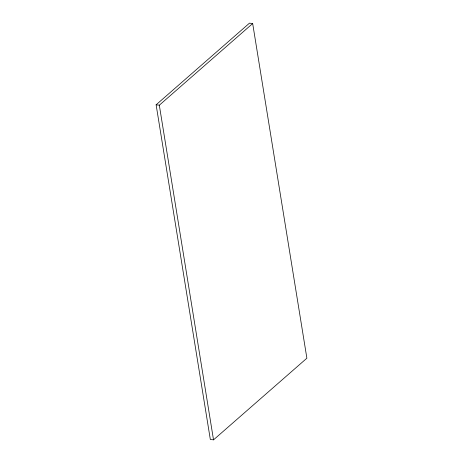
<?xml version="1.0" encoding="UTF-8"?>
<svg xmlns="http://www.w3.org/2000/svg" width="463" height="463" viewBox="0 0 463 463"><rect width="100%" height="100%" fill="white"/><g stroke="black" fill="none" stroke-linecap="round" stroke-linejoin="round"><path stroke-width="0.69" d="M156.118 104.8L249.482 23.15L252.676 23.538L306.882 358.2L213.518 439.85L210.324 439.462L156.118 104.8L159.318 105.188L252.676 23.538M159.318 105.188L213.518 439.85"/></g></svg>
